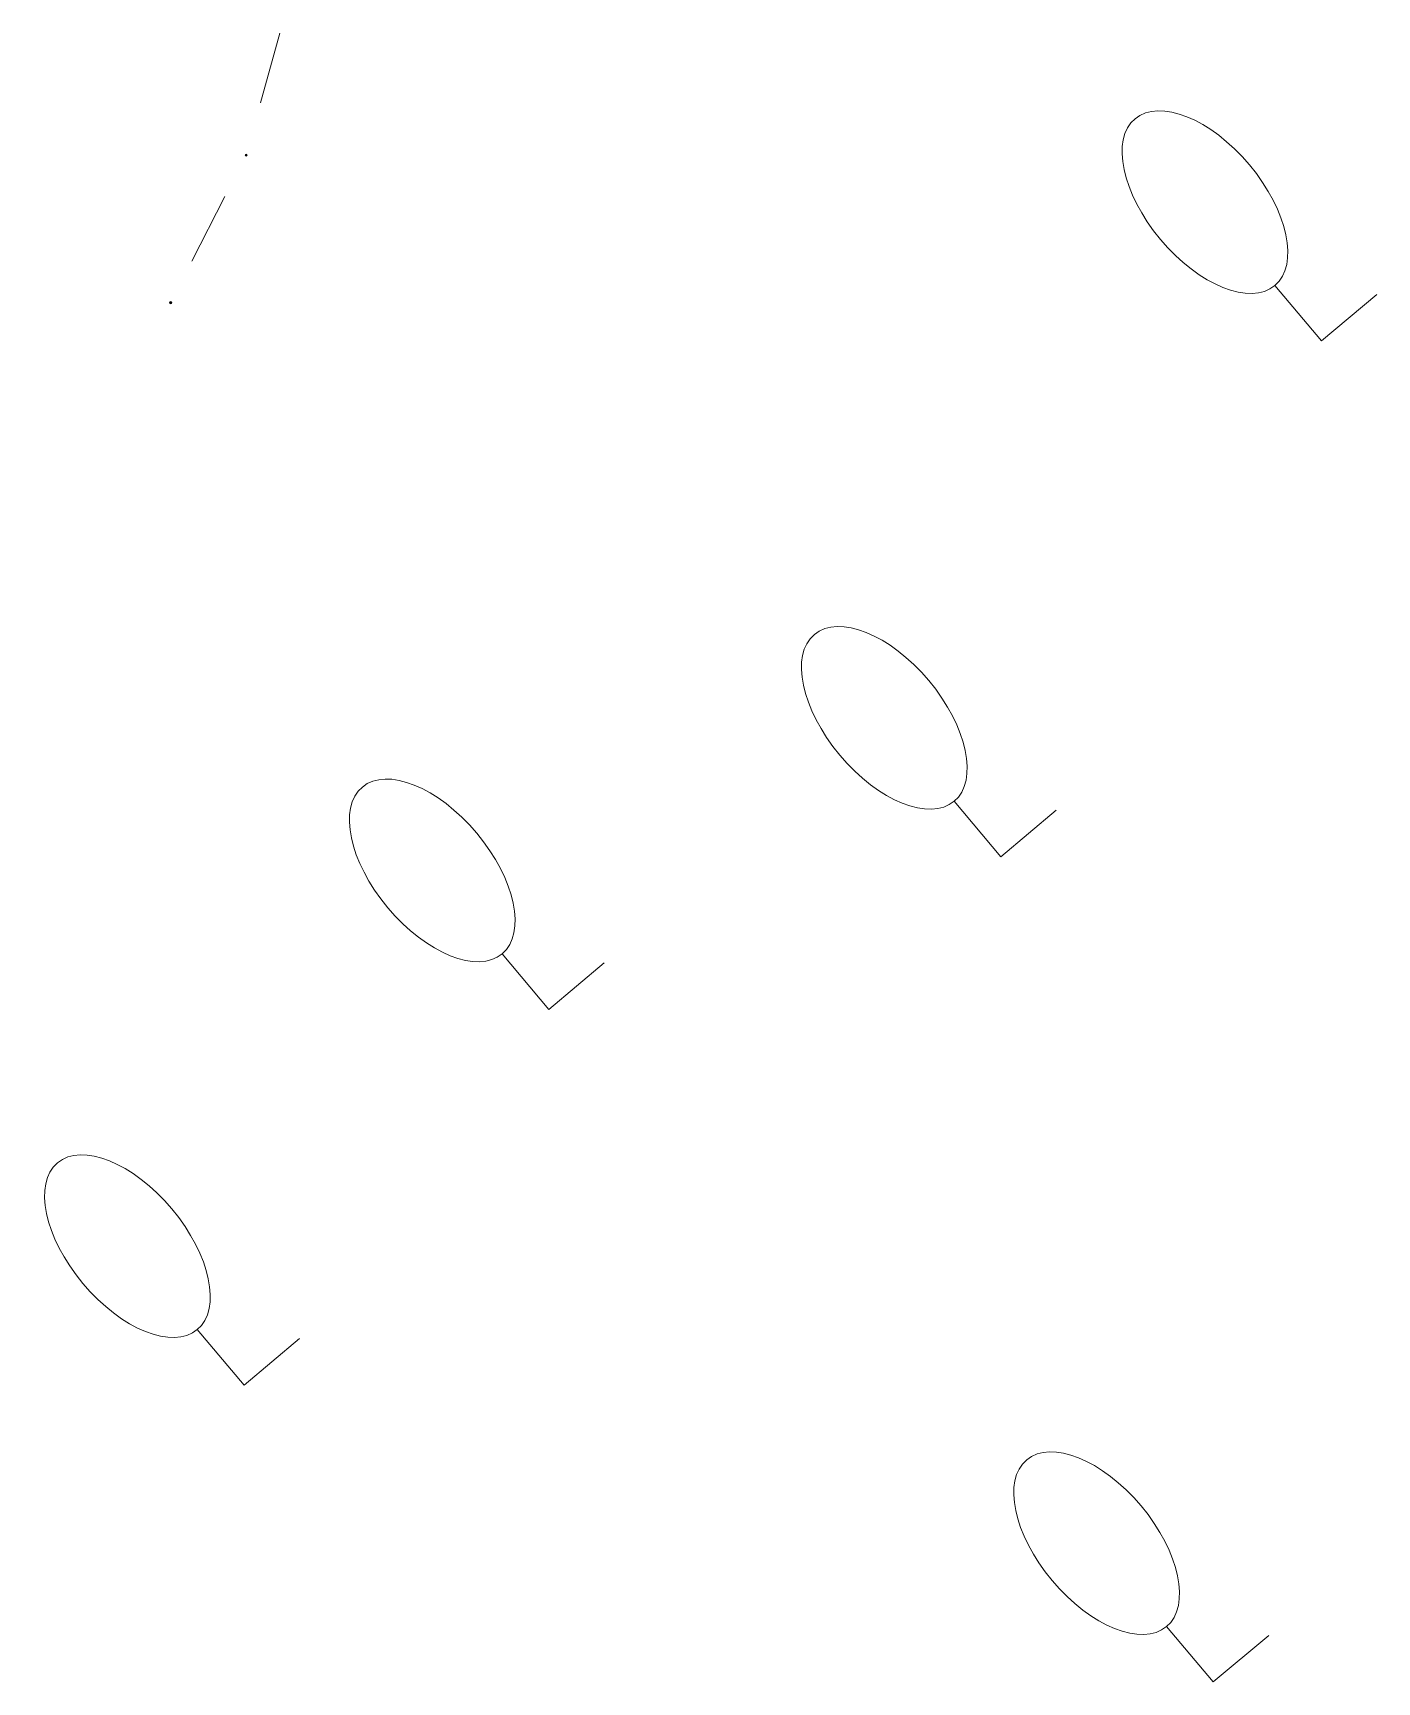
# Model space of a CAD drawing. Header units: metres. Extents: x -10443 to -4073, y -33280 to -26846.
# Drawn here: x -7350.06 to -7340.79, y -29071.23 to -29059.86 of the extents above; entities that cross this region are included whole.
import ezdxf

# ---------------------------------------------------------------- set-up
doc = ezdxf.new("R2010")
doc.units = ezdxf.units.M
doc.header["$MEASUREMENT"] = 0
doc.linetypes.add('CONTINUOUS_1', pattern=[0])
doc.linetypes.add('CONTINUOUS_2', pattern=[0])
doc.layers.add('園路', color=241, linetype='CONTINUOUS_2', lineweight=18)
doc.layers.add('木', color=254, linetype='CONTINUOUS_2', lineweight=18)

msp = doc.modelspace()

# ---------------------------------------------------------------- hatches: boundary and pattern name
at = {"layer": '園路', "linetype": 'CONTINUOUS_1', "lineweight": 18}
for points in [[(-7348.582, -29060.7, 1), (-7348.597, -29060.7, 1)], [(-7349.104, -29061.717, 1), (-7349.119, -29061.717, 1)]]:
    msp.add_hatch(color=256, dxfattribs=at).paths.add_polyline_path(points, flags=0)

# ---------------------------------------------------------------- linework, layer by layer
for p, q in [((-7348.359, -29059.858), (-7348.491, -29060.34)), ((-7348.737, -29060.986), (-7348.965, -29061.431))]:
    msp.add_line(p, q, dxfattribs=at)
for centre in [(-7348.59, -29060.7), (-7349.111, -29061.717)]:
    msp.add_circle(centre, 0.0075, dxfattribs=at)
at = {"layer": '木', "linetype": 'CONTINUOUS_1', "lineweight": 18}
for p, q in [((-7341.176, -29061.981), (-7341.497, -29061.598)), ((-7340.793, -29061.66), (-7341.176, -29061.981)), ((-7343.387, -29065.538), (-7343.708, -29065.155)), ((-7343.004, -29065.216), (-7343.387, -29065.538)), ((-7346.504, -29066.59), (-7346.825, -29066.207)), ((-7346.121, -29066.269), (-7346.504, -29066.59)), ((-7348.605, -29069.181), (-7348.927, -29068.798)), ((-7348.222, -29068.86), (-7348.605, -29069.181)), ((-7341.922, -29071.228), (-7342.244, -29070.845)), ((-7341.539, -29070.907), (-7341.922, -29071.228))]:
    msp.add_line(p, q, dxfattribs=at)
for centre in [(-7341.979, -29061.024), (-7344.19, -29064.58), (-7347.307, -29065.632), (-7349.409, -29068.223), (-7342.726, -29070.271)]:
    msp.add_ellipse(centre, major_axis=(-0.482, 0.575), ratio=0.533333, dxfattribs=at)

doc.saveas('drawing.dxf')
